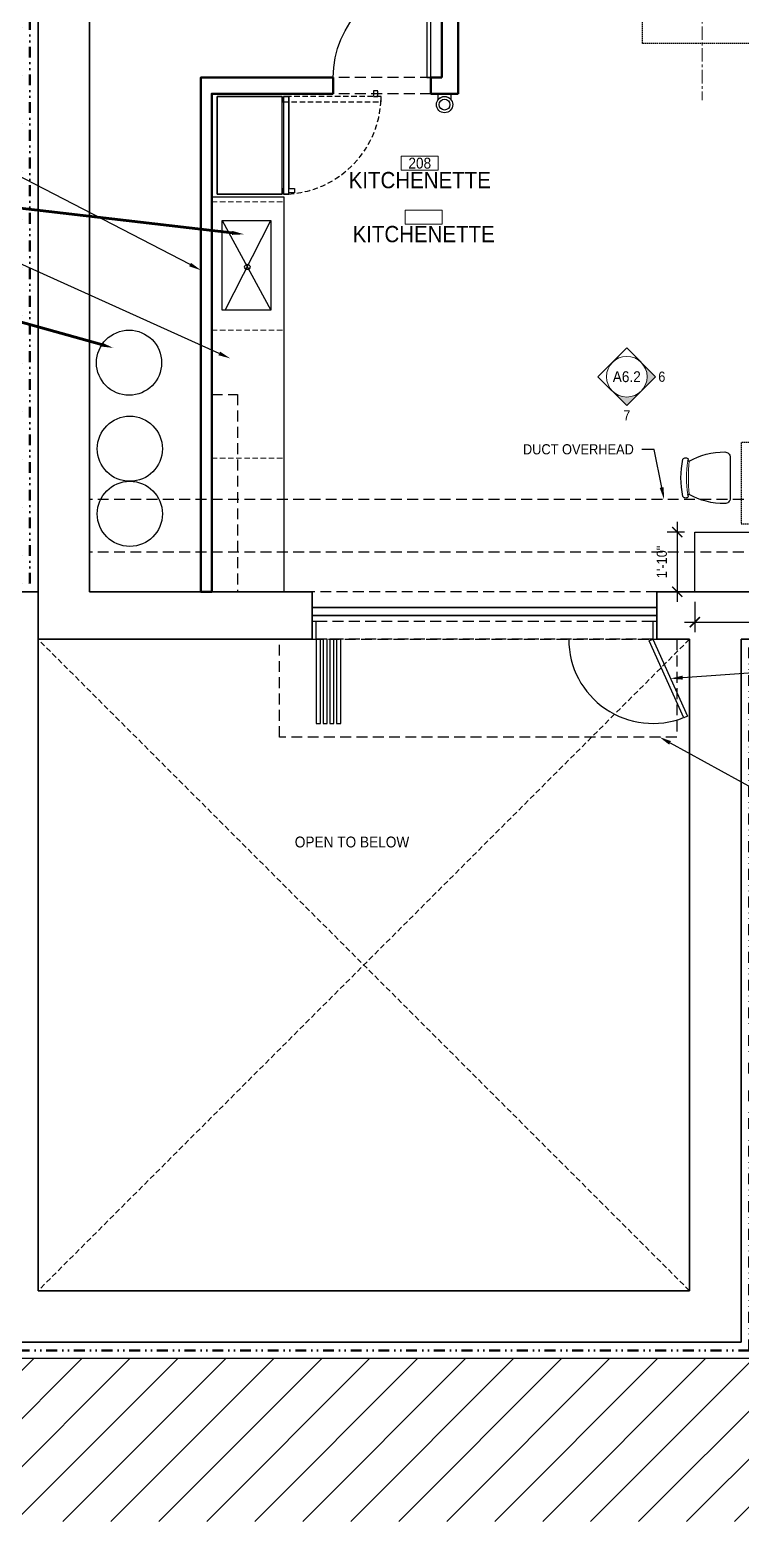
# Model space of a CAD drawing. Header units: inches. Extents: x -3240 to 2438, y -1045 to 802.
# Drawn here: x -843 to -581, y -1045 to -494 of the extents above; entities that cross this region are included whole.
import ezdxf
from ezdxf import colors
from ezdxf.entities.mleader import LeaderData, LeaderLine
from ezdxf.enums import TextEntityAlignment as Align
from ezdxf.math import Vec2, Vec3

# ---------------------------------------------------------------- set-up
doc = ezdxf.new("R2010")
doc.units = ezdxf.units.IN
doc.header["$LTSCALE"] = 4
doc.header["$MEASUREMENT"] = 0
doc.header["$PDMODE"] = 35
doc.header["$PDSIZE"] = -5
for name, pattern in [('CENTER', [2, 1.25, -0.25, 0.25, -0.25]), ('DASHED', [0.75, 0.5, -0.25]), ('DASHEDX2', [1.5, 1, -0.5]), ('DIVIDEX2', [2.5, 1, -0.5, 0, -0.5, 0, -0.5]), ('HIDDEN2', [0.1875, 0.125, -0.0625])]:
    doc.linetypes.add(name, pattern=pattern)
doc.layers.get('0').update_dxf_attribs({"linetype": 'CONTINUOUS'})
doc.layers.get('Defpoints').update_dxf_attribs({"linetype": 'CONTINUOUS'})
doc.layers.add('0 @ 48', color=7, linetype='CONTINUOUS')
doc.layers.add('C-BLDG-FOOT-EXST', color=1, linetype='CONTINUOUS')
for name, color, linetype, lineweight in [('0-OWNER', 7, 'HIDDEN2', 25), ('A-DOOR-HEAD', 7, 'DASHEDX2', 25), ('A-DOOR-PRHT', 7, 'CONTINUOUS', 25), ('A-EQPM-FIXD', 5, 'CONTINUOUS', 25), ('A-EQPM-MOVE', 7, 'CONTINUOUS', 25), ('A-EQPM-MOVE-DET', 9, 'CONTINUOUS', 9), ('A-FLOR-BYND', 8, 'DASHED', 15), ('A-FLOR-CASE', 6, 'CONTINUOUS', 25), ('A-FLOR-LEVL', 4, 'CONTINUOUS', 35), ('A-FLOR-OVHD', 7, 'DASHEDX2', 25), ('A-FLOR-PATT', 8, 'CONTINUOUS', 15), ('A-NOTE', 8, 'CONTINUOUS', 15), ('A-NOTE-CL', 8, 'CENTER', 15), ('A-NOTE-DIM', 8, 'CONTINUOUS', 15), ('A-NOTE-RCP', 8, 'CONTINUOUS', 15), ('A-NOTE-REF', 8, 'CONTINUOUS', 15), ('A-NOTE-REF @ 48', 8, 'CONTINUOUS', 15), ('A-NOTE-SPEC', 8, 'CONTINUOUS', 15), ('A-WALL-CORE', 4, 'CONTINUOUS', 35), ('A-WALL-FULL', 3, 'CONTINUOUS', 50), ('C-BNDS-PRLN', 3, 'DIVIDEX2', 50), ('X', 1, 'CONTINUOUS', 100)]:
    doc.layers.add(name, color=color, linetype=linetype, lineweight=lineweight)
doc.styles.add('1_4SM', font='swisse.ttf', dxfattribs={"width": 0.9, "height": 4})
doc.styles.add('ANNOT-SM', font='swisse.ttf', dxfattribs={"width": 0.9, "height": 0.078125})
doc.styles.add('STAT-MD', font='swisse.ttf', dxfattribs={"width": 0.9, "height": 0.125})
doc.styles.add('STAT-SM', font='swisse.ttf', dxfattribs={"width": 0.9, "height": 0.078125})
doc.dimstyles.new('DIM-ANNOT', dxfattribs={"dimtxt": 0.078125, "dimasz": 0.078125, "dimexe": 0.078125, "dimexo": 0.078125, "dimgap": 0.078125, "dimtad": 1, "dimzin": 11, "dimdsep": 46, "dimlunit": 4, "dimtxsty": 'ANNOT-SM', "dimblk1": 'ARCHTICK', "dimblk2": 'ARCHTICK', "dimsah": 1, "dimcen": 0, "dimdle": 0.078125, "dimclrd": 8, "dimclre": 8, "dimclrt": 8, "dimadec": 0, "dimazin": 0, "dimtfac": 4, "dimtofl": 0, "dimtmove": 2, "dimatfit": 3, "dimfxl": 1, "dimfrac": 2, "dimtzin": 0, "dimarcsym": 0})

# ---------------------------------------------------------------- blocks, each defined once
blk = doc.blocks.new('00-REF-ROOMT')
at = {"layer": 'A-NOTE-SPEC'}
blk.add_lwpolyline([(-0.142, 0.181), (0.142, 0.181), (0.142, 0.075), (-0.142, 0.075)], close=True, dxfattribs=at)
at = {"layer": 'A-NOTE', "width": 0.9}
for tag, height, style, p in [('ROOM', 0.125, 'STAT-MD', (0, -0.064)), ('AREA', 0.0833, 'STAT-SM', (0, -0.174))]:
    blk.add_attdef(tag, text='', height=height, dxfattribs=dict(at, style=style)).set_placement(p, align=Align.CENTER)
at = {"layer": 'A-NOTE-RCP', "style": 'STAT-SM', "width": 0.9}
blk.add_attdef('ELEV', text='', height=0.0833, dxfattribs=at).set_placement((0, 0.038), align=Align.TOP_CENTER)
at = {"layer": 'A-NOTE-SPEC', "style": 'STAT-SM', "width": 0.9}
blk.add_attdef('NUMBER', text='', height=0.0833, dxfattribs=at).set_placement((0, 0.087), align=Align.CENTER)
blk = doc.blocks.new('P12-CH2')
at = {"layer": 'A-EQPM-MOVE'}
for p, q in [((0, 7.54), (0, -7.54)), ((15.15, 6.12), (15.56, 6.12)), ((15.16, -6.12), (15.57, -6.12))]:
    blk.add_line(p, q, dxfattribs=at)
for centre, radius, start, end in [((1.95, 7.56), 1.95, 87.8136, 180.748), ((2.09, -17.36), 26.88, 60.9069, 90.1216), ((16.4, 6.19), 1.21, 34.2916, 145.7084), ((-16.02, -0.03), 32.17, 11.0273, 12.3979), ((-14.02, -0.03), 32.17, 347.6021, 12.3979), ((1.95, -7.56), 1.95, 179.252, 272.1868), ((2.09, 17.36), 26.88, 269.8781, 299.106), ((-16.02, -0.03), 32.17, 347.6021, 349.0894), ((16.4, -6.26), 1.21, 214.2902, 325.7098)]:
    blk.add_arc(centre, radius, start, end, dxfattribs=at)
at = {"layer": 'A-EQPM-MOVE-DET'}
for centre, radius, start, end in [((-60.43, -0.03), 75.83, 355.394, 4.6547), ((-16.02, -0.03), 32.17, 349.0894, 11.0273)]:
    blk.add_arc(centre, radius, start, end, dxfattribs=at)
blk = doc.blocks.new('P-BASESITE')
at = {"layer": 'A-FLOR-PATT'}
h = blk.add_hatch(dxfattribs=at)
h.set_pattern_fill('ANSI31', color=256, scale=100)
h.paths.add_polyline_path([(-846, 0), (-1196.08509, 0), (-1196.08509, -60), (-1196.08509, -923), (-1196.08509, -983), (-865, -983), (-865, -694.5002), (-846, -694.5002)])
h.paths.add_polyline_path([(-575, -983), (-1196.08509, -983), (-1196.08509, -1043), (-515, -1043), (-515, -1043.65603), (-60, -1043.65603), (-60, -1045.06731), (0, -1045.06731), (0, -724), (-575, -724)])
at = {"layer": 'C-BLDG-FOOT-EXST'}
blk.add_line((-575, -983), (-1220.18499, -983), dxfattribs=at)
at = {"layer": 'C-BNDS-PRLN'}
blk.add_lwpolyline([(-843, 3), (3, 3), (3, -721), (-578, -721), (-578, -980), (-862, -980), (-862, -697.5002), (-843, -697.5002)], close=True, dxfattribs=at)
blk = doc.blocks.new('_ARCHTICK')
at = {"color": 0, "linetype": 'ByBlock', "const_width": 0.15}
blk.add_lwpolyline([(-0.5, -0.5), (0.5, 0.5)], dxfattribs=at)
blk = doc.blocks.new('*D58')
at = {"layer": 'A-NOTE-DIM', "color": 8, "lineweight": -2, "transparency": 16777216}
for p, q in [((-604.49, -674.75), (-604.49, -704.25)), ((-601.79, -678.5), (-608.24, -678.5)), ((-601.79, -700.5), (-608.24, -700.5))]:
    blk.add_line(p, q, dxfattribs=at)
at = {"layer": 'Defpoints', "color": 0, "transparency": 16777216}
for p in [(-598.04, -678.5), (-604.49, -700.5), (-598.04, -700.5)]:
    blk.add_point(p, dxfattribs=at)
at = {"layer": 'A-NOTE-DIM', "color": 8, "lineweight": -2, "transparency": 16777216, "xscale": 3.75, "yscale": 3.75, "zscale": 3.75}
for p, rotation in [((-604.49, -678.5), 90), ((-604.49, -700.5), 270)]:
    blk.add_blockref('_ARCHTICK', p, dxfattribs=dict(at, rotation=rotation))
at = {"layer": 'A-NOTE-DIM', "color": 8, "transparency": 16777216, "insert": (-610.17, -689.5), "char_height": 3.75, "attachment_point": 5, "rotation": 90, "style": 'ANNOT-SM'}
blk.add_mtext('1\'-10" ', dxfattribs=at)
blk = doc.blocks.new('*D59')
at = {"layer": 'A-NOTE-DIM', "color": 8, "lineweight": -2, "transparency": 16777216}
for p, q in [((-493.95, -696.25), (-493.95, -715.42)), ((-598.04, -704.25), (-598.04, -715.42)), ((-601.79, -711.67), (-490.2, -711.67))]:
    blk.add_line(p, q, dxfattribs=at)
at = {"layer": 'Defpoints', "color": 0, "transparency": 16777216}
for p in [(-493.95, -692.5), (-598.04, -700.5), (-493.95, -711.67)]:
    blk.add_point(p, dxfattribs=at)
at = {"layer": 'A-NOTE-DIM', "color": 8, "lineweight": -2, "transparency": 16777216, "xscale": 3.75, "yscale": 3.75, "zscale": 3.75, "rotation": 180}
blk.add_blockref('_ARCHTICK', (-598.04, -711.67), dxfattribs=at)
at = {"layer": 'A-NOTE-DIM', "color": 8, "lineweight": -2, "transparency": 16777216, "xscale": 3.75, "yscale": 3.75, "zscale": 3.75}
blk.add_blockref('_ARCHTICK', (-493.95, -711.67), dxfattribs=at)
at = {"layer": 'A-NOTE-DIM', "color": 8, "transparency": 16777216, "insert": (-546, -706), "char_height": 3.75, "attachment_point": 5, "style": 'ANNOT-SM'}
blk.add_mtext('8\'-8" ', dxfattribs=at)
blk = doc.blocks.new('*U31')
at = {"layer": 'A-NOTE-REF'}
for points in [[(0.221, 0), (0.11, 0.11, -0.414214), (0.11, -0.11)], [(0, -0.221), (-0.11, -0.11, 0.414214), (0.11, -0.11)]]:
    blk.add_hatch(color=256, dxfattribs=at).paths.add_polyline_path(points)
blk.add_lwpolyline([(0, -0.221), (0.221, 0), (0, 0.221), (-0.221, 0)], close=True, dxfattribs=at)
blk.add_circle((0, 0), 0.156, dxfattribs=at)
at = {"layer": 'A-NOTE-REF', "style": 'STAT-SM', "width": 0.9}
blk.add_attdef('NO.1', text='', height=0.0781, dxfattribs=at).set_placement((0, 0.221), align=Align.BOTTOM_CENTER)
blk.add_attdef('NO.4', text='', height=0.0781, dxfattribs=at).set_placement((-0.221, 0), align=Align.MIDDLE_RIGHT)
blk.add_attdef('PAGE', text='', height=0.0833, dxfattribs=at).set_placement((0, 0), align=Align.MIDDLE)
blk.add_attdef('NO.2', text='', height=0.0781, dxfattribs=at).set_placement((0.221, 0), align=Align.MIDDLE_LEFT)
blk.add_attdef('NO.3', text='', height=0.0781, dxfattribs=at).set_placement((0, -0.237), align=Align.TOP_CENTER)
blk = doc.blocks.new('P11-FRIDGE02-36')
at = {"layer": 'A-EQPM-FIXD'}
for p, q in [((-18, -25.88), (-18, -2)), ((-18, -2), (18, -2)), ((18, -2), (18, -25.88)), ((-16, -25.88), (-18, -25.88)), ((-18, -28.38), (-18, -26.38)), ((-18, -26.38), (-16, -26.38)), ((-16, -26.38), (-16, -25.88)), ((18, -25.88), (16, -25.88)), ((16, -25.88), (16, -26.38)), ((16, -26.38), (18, -26.38)), ((18, -26.38), (18, -28.38)), ((-17.5, -30.44), (-17.5, -28.38)), ((-17.5, -28.38), (-3.25, -28.38)), ((-15.92, -30.44), (-17.5, -30.44)), ((-15.92, -28.38), (-15.92, -30.44)), ((18, -28.38), (-15.92, -28.38))]:
    blk.add_line(p, q, dxfattribs=at)
at = {"layer": 'A-EQPM-FIXD', "color": 8}
for p, q in [((-18, -28.38), (-18, -26.38)), ((18, -26.38), (-18, -26.38)), ((-18, -26.38), (-18, -28.38)), ((-16, -25.88), (-16, -26.38)), ((16, -25.88), (16, -26.38)), ((18, -28.38), (18, -26.38)), ((-18, -28.38), (18, -28.38))]:
    blk.add_line(p, q, dxfattribs=at)
for points in [[(-18, -25.88), (18, -25.88), (18, -2), (-18, -2)], [(-17.5, -28.38), (-15.92, -28.38), (-15.92, -30.44), (-17.5, -30.44)]]:
    blk.add_lwpolyline(points, close=True, dxfattribs=at)
at = {"layer": 'A-EQPM-FIXD', "color": 9, "linetype": 'DASHED'}
for points in [[(18, -62.38), (18, -26.38), (16, -26.38), (16, -62.38)], [(20.06, -61.13), (20.06, -59.55), (18, -59.55), (18, -61.13)]]:
    blk.add_lwpolyline(points, close=True, dxfattribs=at)
blk.add_arc((18.19, -26.18), 36.2, 183.477, 269.7071, dxfattribs=at)
blk = doc.blocks.new('A$C0C0048CC')
at = {"layer": 'A-EQPM-FIXD', "color": 9}
blk.add_lwpolyline([(2.5, 2.34, -0.536675), (-2.5, 2.34), (-2.5, 0), (2.5, 0)], format="xyb", close=True, dxfattribs=at)
at = {"layer": 'A-EQPM-FIXD'}
blk.add_circle((0, 4), 3, dxfattribs=at)
at = {"layer": 'A-EQPM-FIXD', "color": 9}
blk.add_circle((0, 4), 2, dxfattribs=at)
blk = doc.blocks.new('P08-DR36')
at = {"layer": 'A-DOOR-PRHT'}
blk.add_lwpolyline([(0, 0), (0, 36), (1.5, 36), (1.5, 0)], close=True, dxfattribs=at)
blk.add_arc((0, 0), 36, 0, 90, dxfattribs=at)
blk = doc.blocks.new('P-BASE02')
at = {"layer": 'A-DOOR-HEAD'}
for p, q in [((-695.25, -511), (-731.25, -511)), ((-695.25, -517), (-731.25, -517)), ((-612, -700.5), (-739, -700.5)), ((-613.5, -711.5), (-737.5, -711.5)), ((-739, -718), (-612, -718)), ((-613.5, -718), (-737.5, -718))]:
    blk.add_line(p, q, dxfattribs=at)
at = {"layer": 'A-EQPM-FIXD'}
for p, q in [((-772.22, -563.76), (-754.22, -596.76)), ((-771.07, -596.76), (-754.22, -563.76))]:
    blk.add_line(p, q, dxfattribs=at)
blk.add_lwpolyline([(-772.22, -563.76), (-754.22, -563.76), (-754.22, -596.76), (-772.22, -596.76)], close=True, dxfattribs=at)
for centre, radius in [((-762.92, -580.81), 1), ((-806.49, -616.09), 12), ((-806.2, -647.79), 12), ((-806.2, -671.79), 12)]:
    blk.add_circle(centre, radius, dxfattribs=at)
at = {"layer": 'A-FLOR-BYND'}
for p, q in [((-776, -556.84), (-749.5, -556.84)), ((-776, -604.06), (-749.5, -604.06)), ((-776, -651.28), (-749.5, -651.28)), ((-600, -958), (-840, -718)), ((-600, -718), (-840, -958))]:
    blk.add_line(p, q, dxfattribs=at)
at = {"layer": 'A-FLOR-CASE'}
blk.add_line((-776, -517), (-776, -700.5), dxfattribs=at)
for points in [[(-776, -555), (-749.5, -555), (-749.5, -700.5), (-776, -700.5)], [(-737.5, -711.5), (-739, -711.5), (-739, -718), (-737.5, -718)], [(-612, -711.5), (-613.5, -711.5), (-613.5, -718), (-612, -718)], [(-737.5, -749), (-736, -749), (-736, -718), (-737.5, -718)], [(-735, -749), (-733.5, -749), (-733.5, -718), (-735, -718)], [(-732.5, -749), (-731, -749), (-731, -718), (-732.5, -718)], [(-730, -749), (-728.5, -749), (-728.5, -718), (-730, -718)], [(-600.78, -746.27), (-602.14, -746.88), (-614.87, -718.62), (-613.5, -718)]]:
    blk.add_lwpolyline(points, close=True, dxfattribs=at)
blk.add_arc((-613.5, -718), 31, 180, 291.4616, dxfattribs=at)
at = {"layer": 'A-FLOR-LEVL'}
for p, q in [((-840, -700.5), (-859, -700.5)), ((-581, -977), (-581, -718)), ((-581, -977), (-859, -977))]:
    blk.add_line(p, q, dxfattribs=at)
at = {"layer": 'A-FLOR-OVHD'}
blk.add_lwpolyline([(-776, -627.75), (-766.5, -627.75), (-766.5, -700.5), (-776, -700.5)], close=True, dxfattribs=at)
at = {"layer": 'A-WALL-CORE'}
for p, q in [((-840, -718), (-840, 0)), ((-821, -700.5), (-821, -17.5)), ((-739, -700.5), (-821, -700.5)), ((-739, -718), (-739, -700.5)), ((-501, -700.5), (-612, -700.5)), ((-612, -718), (-612, -700.5)), ((-612, -706.25), (-739, -706.25)), ((-612, -709.25), (-739, -709.25)), ((-739, -718), (-840, -718)), ((-840, -958), (-840, -718)), ((-600, -718), (-612, -718)), ((-600, -958), (-600, -718)), ((0, -718), (-581, -718)), ((-600, -958), (-840, -958))]:
    blk.add_line(p, q, dxfattribs=at)
at = {"layer": 'A-WALL-FULL'}
for p, q in [((-685.25, -380.5), (-685.25, -517)), ((-691.25, -511), (-691.25, -430.5)), ((-731.25, -511), (-731.25, -517)), ((-695.25, -517), (-695.25, -511)), ((-695.25, -511), (-691.25, -511)), ((-695.25, -517), (-685.25, -517))]:
    blk.add_line(p, q, dxfattribs=at)
blk.add_lwpolyline([(-731.25, -517), (-776, -517), (-776, -700.5), (-780, -700.5), (-780, -511), (-731.25, -511)], dxfattribs=at)
at = {"xscale": -1}
blk.add_blockref('P08-DR36', (-695.25, -511), dxfattribs=at)
at = {"rotation": 90}
blk.add_blockref('P11-FRIDGE02-36', (-776, -536), dxfattribs=at)
at = {"layer": 'A-EQPM-FIXD', "rotation": 180}
blk.add_blockref('A$C0C0048CC', (-690.25, -517), dxfattribs=at)
at = {"layer": 'A-NOTE-REF @ 48', "xscale": 48, "yscale": 48, "zscale": 48}
blk.add_blockref('00-REF-ROOMT', (-697.93, -568.63), dxfattribs=at).add_auto_attribs({'ROOM': 'KITCHENETTE'})
at = {"layer": 'A-NOTE-REF', "insert": (-745.43, -790.68), "char_height": 4, "attachment_point": 1, "style": '1_4SM'}
blk.add_mtext_dynamic_manual_height_columns('OPEN TO BELOW', width=58.1102, gutter_width=20, heights=[0], dxfattribs=at)
at = {"layer": 'A-NOTE-REF'}
ml = blk.add_multileader_mtext('Standard', dxfattribs=at)
ml.set_content('(E) CASEWORK AND APPLIANCES TO REMAIN', color=256, style='ANNOT-SM')
ml.set_leader_properties()
ml.build(insert=Vec2(0, 0))
ml.multileader.update_dxf_attribs({"dogleg_length": 0.0938, "arrow_head_size": 4.5, "scale": 48})
ctx = ml.context
ctx.base_point, ctx.scale, ctx.char_height, ctx.arrow_head_size, ctx.landing_gap_size, ctx.plane_origin = Vec3(-889.71, -559.18), 48, 3.75, 4.5, 3, Vec3(-840.15, -602.39)
ctx.text_align_type = 2
notes = []
notes.append((ctx, [(0, (1, 1, 0), (-846.56, -559.18), (-1, 0), 4.5, [(0, [(-764.03, -568.79)], 0, [])])]))
ctx.mtext.insert, ctx.mtext.width, ctx.mtext.alignment, ctx.mtext.flow_direction = Vec3(-854.06, -557.26), 33.4074, 3, 5
ml = blk.add_multileader_mtext('Standard', dxfattribs=at)
ml.set_content('(E) DUCTS', color=256, style='ANNOT-SM')
ml.set_leader_properties()
ml.build(insert=Vec2(0, 0))
ml.multileader.update_dxf_attribs({"dogleg_length": 0.0938, "arrow_head_size": 4.5, "scale": 48})
ctx = ml.context
ctx.base_point, ctx.scale, ctx.char_height, ctx.arrow_head_size, ctx.landing_gap_size, ctx.plane_origin = Vec3(-882.61, -601.04), 48, 3.75, 4.5, 3, Vec3(-840.15, -644.25)
ctx.text_align_type = 2
notes.append((ctx, [(0, (1, 1, 0), (-846.56, -601.04), (-1, 0), 4.5, [(0, [(-812.25, -610.65)], 0, [])])]))
ctx.mtext.insert, ctx.mtext.width, ctx.mtext.alignment, ctx.mtext.flow_direction = Vec3(-854.06, -598.67), 33.4074, 3, 5
for ctx, leaders in notes:
    for number, flags, end, landing, length, lines in leaders:
        leader = LeaderData()
        leader.index, (leader.has_last_leader_line, leader.has_dogleg_vector, leader.attachment_direction) = number, flags
        leader.last_leader_point, leader.dogleg_vector, leader.dogleg_length = Vec3(end), Vec3(landing), length
        for number, points, colour, breaks in lines:
            line = LeaderLine()
            line.index, line.vertices, line.color, line.breaks = number, Vec3.list(points), colors.encode_raw_color(colour), breaks
            leader.lines.append(line)
        ctx.leaders.append(leader)

msp = doc.modelspace()

# ---------------------------------------------------------------- linework, layer by layer
at = {"layer": '0-OWNER'}
for points in [[(-573.354, -498.438), (-617.354, -498.438), (-617.354, -354.438), (-573.354, -354.438)], [(-581.006, -645.5), (-581.006, -675.5), (-521.006, -675.5), (-521.006, -645.5)]]:
    msp.add_lwpolyline(points, close=True, dxfattribs=at)
at = {"layer": 'A-FLOR-CASE'}
msp.add_lwpolyline([(-598.039, -700.5), (-598.039, -678.5), (-493.952, -678.5)], dxfattribs=at)
at = {"layer": 'A-FLOR-OVHD'}
for p, q in [((-274, -666.5), (-821, -666.5)), ((-274, -685.872), (-821, -685.872))]:
    msp.add_line(p, q, dxfattribs=at)
msp.add_lwpolyline([(-604.675, -718), (-604.675, -754), (-751, -754), (-751, -718)], dxfattribs=at)
at = {"layer": 'A-NOTE-CL'}
msp.add_line((-595.354, -332.188), (-595.354, -519.313), dxfattribs=at)

# ---------------------------------------------------------------- block references
at = {"layer": '0 @ 48', "xscale": 48, "yscale": 48, "zscale": 48}
msp.add_blockref('00-REF-ROOMT', (-699.374, -548.745), dxfattribs=at).add_auto_attribs({'NUMBER': '208', 'ROOM': 'KITCHENETTE'})
at = {"layer": '0-OWNER', "xscale": -1}
msp.add_blockref('P12-CH2', (-585.004, -658.5), dxfattribs=at)
at = {"layer": 'A-NOTE-REF'}
msp.add_blockref('P-BASESITE', (0, 0), dxfattribs=at)
at = {"layer": 'A-NOTE-REF @ 48'}
ref = msp.add_blockref('*U31', (-623.112, -621.256), dxfattribs=dict(at, xscale=48, yscale=48, zscale=48))
ref.add_attrib('PAGE', 'A6.2', dxfattribs={"layer": 'A-NOTE-REF', "height": 4, "style": 'STAT-SM', "width": 0.9}).set_placement((-623.112, -621.256), align=Align.MIDDLE)
ref.add_attrib('NO.2', '6', dxfattribs={"layer": 'A-NOTE-REF', "height": 3.75, "style": 'STAT-SM', "width": 0.9}).set_placement((-611.506, -621.256), align=Align.MIDDLE_LEFT)
ref.add_attrib('NO.3', '7', dxfattribs={"layer": 'A-NOTE-REF', "height": 3.75, "style": 'STAT-SM', "width": 0.9}).set_placement((-623.112, -633.613), align=Align.TOP_CENTER)
at = {"layer": 'X'}
msp.add_blockref('P-BASE02', (0, 0), dxfattribs=at)

# ---------------------------------------------------------------- dimensions: what is measured, and where the dimension line sits
at = {"layer": 'A-NOTE-DIM'}
dim = msp.add_linear_dim(base=(-604.492, -700.5), p1=(-598.039, -678.5), p2=(-598.039, -700.5), angle=90, dimstyle='DIM-ANNOT', override={"dimpost": ' '}, dxfattribs=at)
dim.commit()
dim.dimension.update_dxf_attribs({"geometry": '*D58', "text_midpoint": (-610.166, -689.5)})
dim = msp.add_linear_dim(base=(-493.952, -711.672), p1=(-598.039, -700.5), p2=(-493.952, -692.5), dimstyle='DIM-ANNOT', override={"dimpost": ' '}, dxfattribs=at)
dim.commit()
dim.dimension.update_dxf_attribs({"geometry": '*D59', "text_midpoint": (-545.995, -705.997)})

# ---------------------------------------------------------------- leaders
at = {"layer": 'A-NOTE-REF'}
ml = msp.add_multileader_mtext('Standard', dxfattribs=at)
ml.set_content('PNT WALLS AT KITCHENETTE ', color=256, style='ANNOT-SM')
ml.set_leader_properties()
ml.build(insert=Vec2(0, 0))
ml.multileader.update_dxf_attribs({"dogleg_length": 0.0938, "arrow_head_size": 4.5, "scale": 48})
ctx = ml.context
ctx.base_point, ctx.scale, ctx.char_height, ctx.arrow_head_size, ctx.landing_gap_size, ctx.plane_origin = Vec3(-900.376, -544.75), 48, 3.75, 4.5, 3, Vec3(-816.45, -512)
ctx.text_align_type = 2
notes = []
notes.append((ctx, [(0, (1, 1, 0), (-851.85, -544.75), (-1, 0), 4.5, [(0, [(-780, -582.025)], 0, [])])]))
ctx.mtext.insert, ctx.mtext.width, ctx.mtext.alignment, ctx.mtext.flow_direction = Vec3(-859.35, -542.826), 42.30127, 3, 5
ml = msp.add_multileader_mtext('Standard', dxfattribs=at)
ml.set_content('(E) CASEWORK/\\PAPPLIANCES. ', color=256, style='ANNOT-SM')
ml.set_leader_properties()
ml.build(insert=Vec2(0, 0))
ml.multileader.update_dxf_attribs({"dogleg_length": 0.0938, "arrow_head_size": 4.5, "scale": 48})
ctx = ml.context
ctx.base_point, ctx.scale, ctx.char_height, ctx.arrow_head_size, ctx.landing_gap_size, ctx.plane_origin = Vec3(-902.382, -577.25), 48, 3.75, 4.5, 3, Vec3(-816.45, -544.5)
ctx.text_align_type = 2
notes.append((ctx, [(0, (1, 1, 0), (-851.85, -577.25), (-1, 0), 4.5, [(0, [(-769.15, -614.525)], 0, [])])]))
ctx.mtext.insert, ctx.mtext.width, ctx.mtext.alignment, ctx.mtext.flow_direction = Vec3(-859.35, -575.326), 42.30127, 3, 5
ml = msp.add_multileader_mtext('Standard', dxfattribs=at)
ml.set_content('SLIDING DOOR ', color=256, style='ANNOT-SM')
ml.set_leader_properties()
ml.build(insert=Vec2(0, 0))
ml.multileader.update_dxf_attribs({"dogleg_length": 0.0938, "arrow_head_size": 4.5, "scale": 48})
ctx = ml.context
ctx.base_point, ctx.scale, ctx.char_height, ctx.arrow_head_size, ctx.landing_gap_size, ctx.plane_origin = Vec3(-568.08, -583.892), 48, 3.75, 4.5, 3, Vec3(-501.55, -520.681)
ctx.text_align_type = 2
notes.append((ctx, [(0, (1, 1, 0), (-519.471, -583.892), (-1, 0), 4.5, [(0, [(-497.952, -594.689)], 0, [])])]))
ctx.mtext.insert, ctx.mtext.width, ctx.mtext.alignment, ctx.mtext.flow_direction = Vec3(-526.971, -581.967), 42.30127, 3, 5
ml = msp.add_multileader_mtext('Standard', dxfattribs=at)
ml.set_content('30"x60" TABLE', color=256, style='ANNOT-SM')
ml.set_leader_properties()
ml.build(insert=Vec2(0, 0))
ml.multileader.update_dxf_attribs({"dogleg_length": 0.0938, "arrow_head_size": 4.5, "scale": 48})
ctx = ml.context
ctx.base_point, ctx.scale, ctx.char_height, ctx.arrow_head_size, ctx.landing_gap_size, ctx.plane_origin = Vec3(-565.647, -597.487), 48, 3.75, 4.5, 3, Vec3(-501.55, -534.276)
ctx.text_align_type = 2
notes.append((ctx, [(0, (1, 1, 0), (-519.471, -597.487), (-1, 0), 4.5, [(0, [(-525.838, -645.5)], 0, [])])]))
ctx.mtext.insert, ctx.mtext.width, ctx.mtext.alignment, ctx.mtext.flow_direction = Vec3(-526.971, -595.562), 42.30127, 3, 5
ml = msp.add_multileader_mtext('Standard', dxfattribs=at)
ml.set_content('DUCT OVERHEAD', color=256, style='ANNOT-SM')
ml.set_leader_properties()
ml.build(insert=Vec2(0, 0))
ml.multileader.update_dxf_attribs({"dogleg_length": 0.0938, "arrow_head_size": 4.5, "scale": 48})
ctx = ml.context
ctx.base_point, ctx.scale, ctx.char_height, ctx.arrow_head_size, ctx.landing_gap_size, ctx.plane_origin = Vec3(-652.366, -648.044), 48, 3.75, 4.5, 3, Vec3(-595.085, -584.833)
ctx.text_align_type = 2
notes.append((ctx, [(0, (1, 1, 0), (-613.006, -648.044), (-1, 0), 4.5, [(0, [(-609.37, -666.5)], 0, [])])]))
ctx.mtext.insert, ctx.mtext.width, ctx.mtext.alignment, ctx.mtext.flow_direction = Vec3(-620.506, -646.119), 42.30127, 3, 5
ml = msp.add_multileader_mtext('Standard', dxfattribs=at)
ml.set_content('(E) DOOR & 42" H. GUARDRAIL', color=256, style='ANNOT-SM')
ml.set_leader_properties()
ml.build(insert=Vec2(0, 0))
ml.multileader.update_dxf_attribs({"dogleg_length": 0.0938, "arrow_head_size": 4.5, "scale": 48})
ctx = ml.context
ctx.base_point, ctx.scale, ctx.char_height, ctx.arrow_head_size, ctx.landing_gap_size, ctx.plane_origin = Vec3(-565, -729.7), 48, 3.75, 4.5, 3, Vec3(-597.725, -632.066)
notes.append((ctx, [(0, (1, 1, 0), (-569.5, -729.7), (1, 0), 4.5, [(0, [(-606.992, -732.456)], 0, [])])]))
ctx.mtext.insert, ctx.mtext.width, ctx.mtext.flow_direction = Vec3(-562, -727.776), 28.23577, 5
ml = msp.add_multileader_mtext('Standard', dxfattribs=at)
ml.set_content("REPLACE AWNING O'HEAD?", color=256, style='ANNOT-SM')
ml.set_leader_properties()
ml.build(insert=Vec2(0, 0))
ml.multileader.update_dxf_attribs({"dogleg_length": 0.0938, "arrow_head_size": 4.5, "scale": 48})
ctx = ml.context
ctx.base_point, ctx.scale, ctx.char_height, ctx.arrow_head_size, ctx.landing_gap_size, ctx.plane_origin = Vec3(-565, -776.759), 48, 3.75, 4.5, 3, Vec3(-597.725, -679.125)
notes.append((ctx, [(0, (1, 1, 0), (-569.5, -776.759), (1, 0), 4.5, [(0, [(-611.1, -754)], 0, [])])]))
ctx.mtext.insert, ctx.mtext.width, ctx.mtext.flow_direction = Vec3(-562, -774.835), 42.30127, 5
for ctx, leaders in notes:
    for number, flags, end, landing, length, lines in leaders:
        leader = LeaderData()
        leader.index, (leader.has_last_leader_line, leader.has_dogleg_vector, leader.attachment_direction) = number, flags
        leader.last_leader_point, leader.dogleg_vector, leader.dogleg_length = Vec3(end), Vec3(landing), length
        for number, points, colour, breaks in lines:
            line = LeaderLine()
            line.index, line.vertices, line.color, line.breaks = number, Vec3.list(points), colors.encode_raw_color(colour), breaks
            leader.lines.append(line)
        ctx.leaders.append(leader)

doc.saveas('drawing.dxf')
